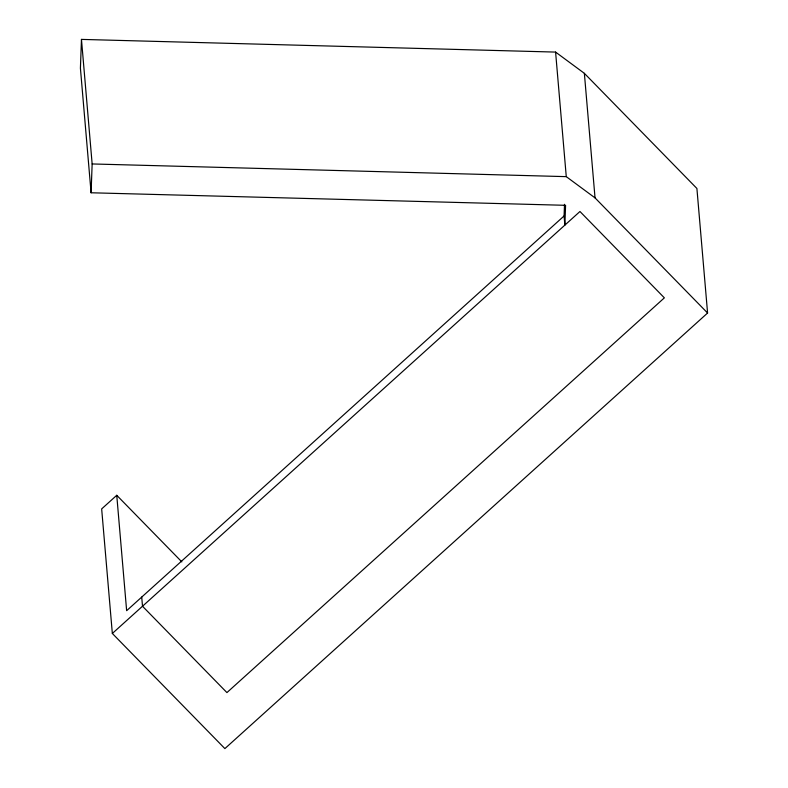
<?xml version="1.0" encoding="UTF-8"?>
<svg xmlns="http://www.w3.org/2000/svg" width="788" height="788" viewBox="0 0 788 788"><rect width="100%" height="100%" fill="white"/><g stroke="black" fill="none" stroke-linecap="round" stroke-linejoin="round"><path stroke-width="1.18" d="M181.831 561.883L116.752 495.297L101.662 508.91L112.339 633.463L224.885 748.6L707.585 313.023L696.907 188.47L584.361 73.333L555.589 52.087L81.469 39.4L80.415 68.221L91.093 192.774L565.577 205.313L564.868 225.112L564.09 215.951L564.504 204.309M91.093 192.774L92.147 163.953L81.469 39.4M564.09 215.951L126.641 610.69L116.752 495.297M112.339 633.463L579.958 211.499L664.363 297.854L226.924 692.593L142.51 606.238L141.722 597.077M92.147 163.953L566.267 176.64L595.038 197.887L707.585 313.023M584.361 73.333L595.038 197.887M555.589 52.087L566.267 176.64"/></g></svg>
